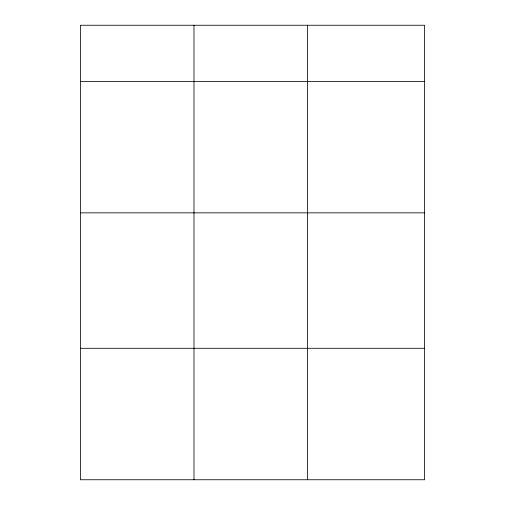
<?xml version="1.0" encoding="UTF-8"?>
<svg xmlns="http://www.w3.org/2000/svg" width="505" height="505" viewBox="0 0 505 505"><rect width="100%" height="100%" fill="white"/><g stroke="black" fill="none" stroke-linecap="round" stroke-linejoin="round"><path stroke-width="0.76" d="M424.579 212.851L424.579 25.25L80.421 25.25L80.421 479.75L424.579 479.75L424.579 212.851L80.421 212.851M80.421 81.393L424.579 81.393M80.421 348.292L424.579 348.292M307.564 25.25L307.564 479.75M193.989 25.25L193.989 479.75"/></g></svg>
